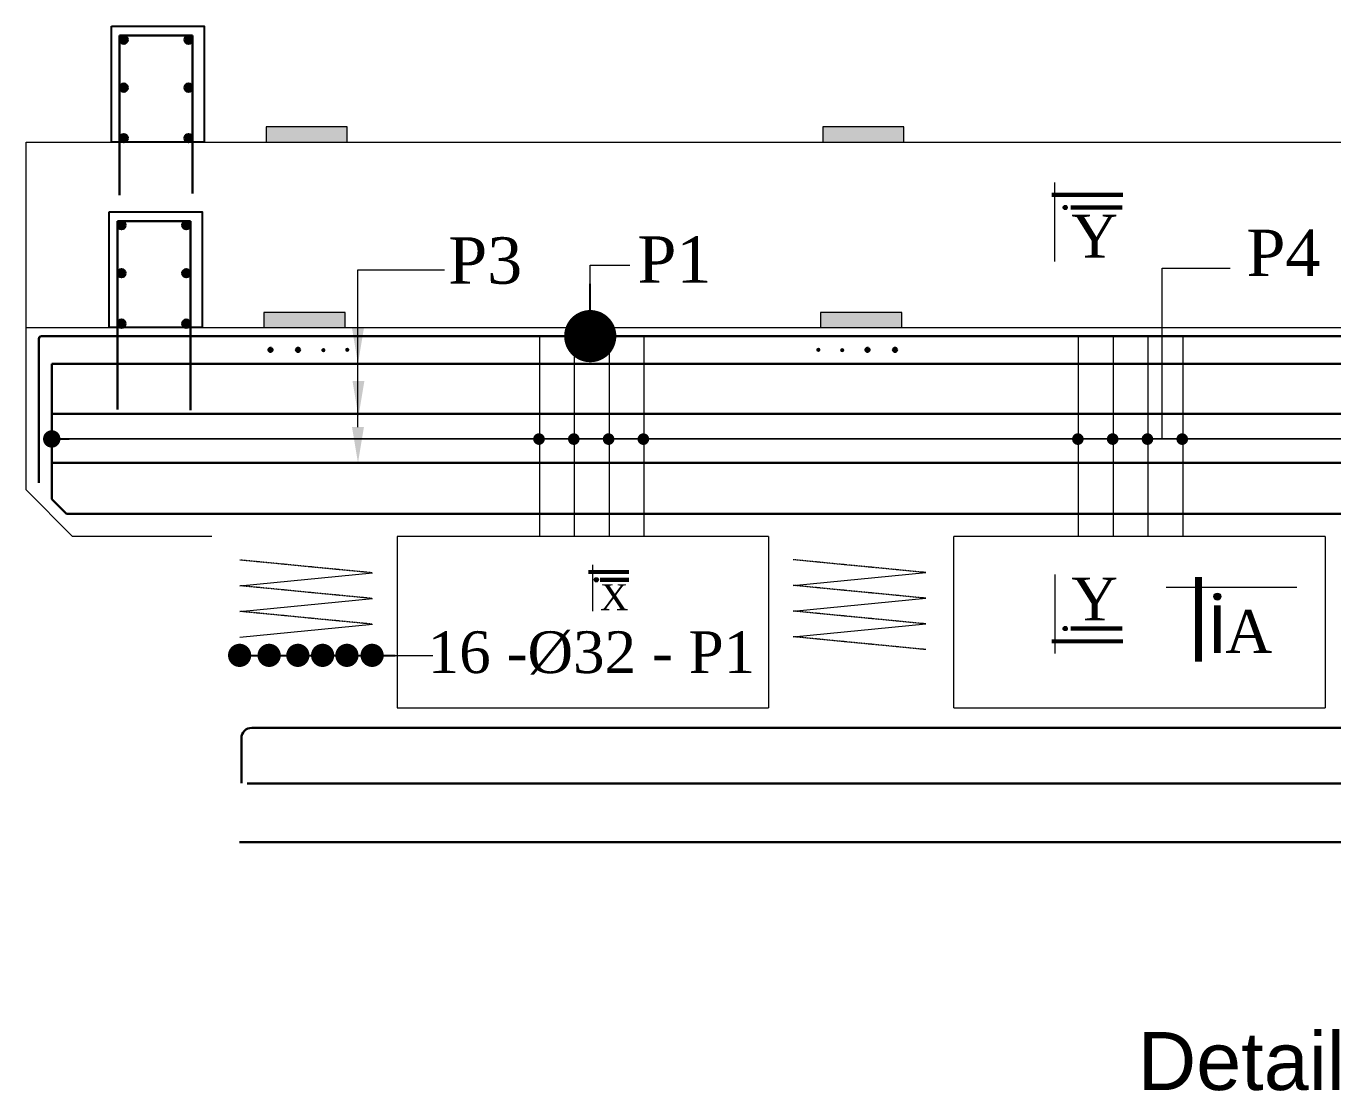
# Model space of a CAD drawing. Header units: millimetres. Extents: x -571543 to 35267, y -84886 to 197746.
# Drawn here: x -560618 to -554984, y 84644 to 89234 of the extents above; entities that cross this region are included whole.
import ezdxf

# ---------------------------------------------------------------- set-up
doc = ezdxf.new("R2010")
doc.units = ezdxf.units.MM
doc.linetypes.add('DASHEDX2', pattern=[38.099999999999994, 25.4, -12.7])
for name, color, linetype, lineweight in [('Ber', 12, 'Continuous', 30), ('Binder', 136, 'Continuous', 15), ('Dimision', 96, 'Continuous', 18), ('hatch', 65, 'Continuous', 15), ('Hatching', 65, 'Continuous', 20), ('Reinf.', 12, 'Continuous', 30), ('Text', 7, 'Continuous', 15)]:
    doc.layers.add(name, color=color, linetype=linetype, lineweight=lineweight)
doc.layers.add('Pire Line', color=11, linetype='Continuous')
doc.styles.add('ROMANS', font='arial.ttf', dxfattribs={"height": 200})
doc.styles.get("Standard").update_dxf_attribs({"font": 'times.ttf'})
doc.dimstyles.new('ISO-25', dxfattribs={"dimtxt": 175, "dimasz": 100, "dimexe": 65, "dimexo": 115.625, "dimgap": 40, "dimtad": 1, "dimtoh": 1, "dimdec": 0, "dimtxsty": 'Standard', "dimblk": 'DOT', "dimcen": 300, "dimclrd": 256, "dimclre": 256, "dimclrt": 256, "dimadec": 0, "dimazin": 0, "dimtfac": 1, "dimtdec": 0, "dimtix": 1, "dimtmove": 0, "dimatfit": 3, "dimldrblk": 'DOT', "dimfxl": 75, "dimlwd": -1, "dimarcsym": 0})

# ---------------------------------------------------------------- blocks, each defined once
blk = doc.blocks.new('_Dot')
at = {"color": 0, "linetype": 'ByBlock', "lineweight": -2}
blk.add_line((-0.5, 0), (-1, 0), dxfattribs=at)
at = {"color": 0, "linetype": 'ByBlock', "const_width": 0.5}
blk.add_lwpolyline([(-0.25, 0, 1), (0.25, 0, 1)], format="xyb", close=True, dxfattribs=at)

msp = doc.modelspace()

# ---------------------------------------------------------------- hatches: boundary and pattern name
at = {"layer": 'Hatching', "ltscale": 3}
h = msp.add_hatch(color=256, dxfattribs=at)
h.paths.add_polyline_path([(-559233.5193426103, 88799.44363529708), (-559408.5193426103, 88799.44363529708), (-559408.5193426103, 88734.44363529708), (-559233.5193426103, 88734.44363529708)])
h.paths.add_polyline_path([(-559408.5193426103, 88799.44363529708), (-559583.5193426103, 88799.44363529708), (-559583.5193426103, 88734.44363529708), (-559408.5193426103, 88734.44363529708)])
h = msp.add_hatch(color=256, dxfattribs=at)
h.paths.add_polyline_path([(-556833.5193426104, 88799.44363529708), (-557008.5193426103, 88799.44363529708), (-557008.5193426103, 88734.44363529708), (-556833.5193426104, 88734.44363529708)])
h.paths.add_polyline_path([(-557008.5193426103, 88799.44363529708), (-557183.5193426103, 88799.44363529708), (-557183.5193426103, 88734.44363529708), (-557008.5193426103, 88734.44363529708)])
h = msp.add_hatch(color=256, dxfattribs=at)
h.paths.add_polyline_path([(-559243.1893465589, 87999.44363529708), (-559418.1893465589, 87999.44363529708), (-559418.1893465589, 87934.44363529708), (-559243.1893465589, 87934.44363529708)])
h.paths.add_polyline_path([(-559418.1893465589, 87999.44363529708), (-559593.1893465589, 87999.44363529708), (-559593.1893465589, 87934.44363529708), (-559418.1893465589, 87934.44363529708)])
h = msp.add_hatch(color=256, dxfattribs=at)
h.paths.add_polyline_path([(-556843.1893465589, 87999.44363529708), (-557018.1893465589, 87999.44363529708), (-557018.1893465589, 87934.44363529708), (-556843.1893465589, 87934.44363529708)])
h.paths.add_polyline_path([(-557018.1893465589, 87999.44363529708), (-557193.1893465589, 87999.44363529708), (-557193.1893465589, 87934.44363529708), (-557018.1893465589, 87934.44363529708)])
at = {"layer": 'Reinf.', "ltscale": 5}
h = msp.add_hatch(color=256, dxfattribs=at)
edge = h.paths.add_edge_path()
edge.add_arc((-560197.4217781259, 89175.89233848367), 17.58009540106022, 0, 360)
h = msp.add_hatch(color=256, dxfattribs=at)
edge = h.paths.add_edge_path()
edge.add_arc((-559918.0726537656, 89175.89233848367), 17.58009540106022, 180, 540, ccw=False)
h = msp.add_hatch(color=256, dxfattribs=at)
edge = h.paths.add_edge_path()
edge.add_arc((-560197.4217781259, 88968.78217253853), 17.58009540106022, 0, 360)
h = msp.add_hatch(color=256, dxfattribs=at)
edge = h.paths.add_edge_path()
edge.add_arc((-559918.0726537656, 88968.78217253853), 17.58009540106022, 180, 540, ccw=False)
h = msp.add_hatch(color=256, dxfattribs=at)
edge = h.paths.add_edge_path()
edge.add_arc((-560197.4217781259, 88751.2653078263), 17.58009540106022, 0, 360)
h = msp.add_hatch(color=256, dxfattribs=at)
edge = h.paths.add_edge_path()
edge.add_arc((-559918.0726537656, 88751.2653078263), 17.58009540106022, 180, 540, ccw=False)
h = msp.add_hatch(color=256, dxfattribs=at)
edge = h.paths.add_edge_path()
edge.add_arc((-560207.0917820744, 88375.89233848367), 17.58009540106022, 0, 360)
h = msp.add_hatch(color=256, dxfattribs=at)
edge = h.paths.add_edge_path()
edge.add_arc((-559927.7426577143, 88375.89233848367), 17.58009540106022, 180, 540, ccw=False)
h = msp.add_hatch(color=256, dxfattribs=at)
edge = h.paths.add_edge_path()
edge.add_arc((-560207.0917820744, 88168.78217253853), 17.58009540106022, 0, 360)
h = msp.add_hatch(color=256, dxfattribs=at)
edge = h.paths.add_edge_path()
edge.add_arc((-559927.7426577143, 88168.78217253853), 17.58009540106022, 180, 540, ccw=False)
h = msp.add_hatch(color=256, dxfattribs=at)
edge = h.paths.add_edge_path()
edge.add_arc((-560207.0917820744, 87951.2653078263), 17.58009540106022, 0, 360)
h = msp.add_hatch(color=256, dxfattribs=at)
edge = h.paths.add_edge_path()
edge.add_arc((-559927.7426577143, 87951.2653078263), 17.58009540106022, 180, 540, ccw=False)
for points in [[(-559573.2937919197, 87838.6827527035, 1), (-559555.588873887, 87838.6827527035, 1)], [(-559454.7057383778, 87838.6827527035, 1), (-559437.000820345, 87838.6827527035, 1)], [(-559345.3908391418, 87837.1583802334, 1), (-559327.685921109, 87837.1583802334, 1)], [(-559242.5901835128, 87838.6827527035, 1), (-559224.88526548, 87838.6827527035, 1)], [(-557193.7885096048, 87838.68275270339, -1), (-557211.4934276375, 87838.68275270339, -1)], [(-557090.9878539757, 87837.1583802334, -1), (-557108.6927720085, 87837.1583802334, -1)], [(-556981.6729547398, 87838.68275270345, -1), (-556999.3778727725, 87838.68275270345, -1)], [(-556863.0849011978, 87838.68275270339, -1), (-556880.7898192306, 87838.68275270339, -1)]]:
    msp.add_hatch(color=256, dxfattribs=at).paths.add_polyline_path(points)
at = {"layer": 'Text'}
for points in [[(-556129.2338988774, 88452.17035313918, 1), (-556147.1673764107, 88452.17035313918, 1)], [(-558151.0189299979, 86847.3917338098, 1), (-558168.9524075312, 86847.3917338098, 1)], [(-555482.322589382, 86759.88939219232, -1), (-555482.322589382, 86789.47963012215, -1)], [(-556129.2338988774, 86637.02194477602, -1), (-556147.1673764107, 86637.02194477602, -1)]]:
    msp.add_hatch(color=256, dxfattribs=at).paths.add_polyline_path(points)

# ---------------------------------------------------------------- linework, layer by layer
at = {"layer": 'Ber', "ltscale": 0.02}
for p, q in [((-560215.0661159721, 89193.77397115437), (-560215.0661159721, 88505.28764550337)), ((-560215.0661159721, 89193.77397115437), (-559900.4283159194, 89193.77397115437)), ((-559900.4283159194, 89193.77397115437), (-559900.4283159194, 88512.1491744313)), ((-560224.7361199207, 88393.77397115437), (-560224.7361199207, 87581.7424653633)), ((-560224.7361199207, 88393.77397115437), (-559910.0983198679, 88393.77397115437)), ((-559910.0983198679, 88393.77397115437), (-559910.0983198679, 87578.29215717847)), ((-560507.817811768, 87194.78277862498), (-560507.817811768, 87778.70543130588)), ((-553552.45185392, 87778.70543130588), (-560507.817811768, 87778.70543130588)), ((-553552.45185392, 87562.99018149586), (-560507.817811768, 87562.99018149586)), ((-553552.45185392, 87351.73785414822), (-560504.7963613572, 87351.73785414822)), ((-560444.4569290739, 87131.42189593085), (-560507.817811768, 87194.78277862498)), ((-553593.6483496807, 87131.42189593085), (-560444.4569290741, 87131.42189593085)), ((-554391.0886719075, 86209.16253358424), (-559645.2900212102, 86209.16253358424)), ((-559690.2900212102, 86164.16253358424), (-559690.2900212104, 85969.9785304285)), ((-554372.4961760603, 85969.65606564675), (-559664.9899925925, 85969.65606564675)), ((-554372.4961760603, 85716.79644208356), (-559697.7479149366, 85716.79644208356))]:
    msp.add_line(p, q, dxfattribs=at)
msp.add_lwpolyline([(-560563.4824741615, 87264.86125540333), (-560563.4824741615, 87886.66530119821, -0.414213562373095), (-560552.4824741615, 87897.66530119821), (-553485.3296530014, 87897.66530119821)], format="xyb", dxfattribs=at)
msp.add_arc((-559645.2900212102, 86164.16253358424), 45, 90, 180, dxfattribs=at)
at = {"layer": 'Binder', "ltscale": 5}
for p, q in [((-558405.0516559843, 87897.66530119821), (-558405.0516559845, 87034.44363529708)), ((-558255.0516559843, 87897.66530119821), (-558255.0516559845, 87034.44363529708)), ((-558105.0516559843, 87897.66530119821), (-558105.0516559845, 87034.44363529708)), ((-557955.0516559843, 87897.66530119821), (-557955.0516559845, 87034.44363529708)), ((-556081.7383860915, 87897.66530119821), (-556081.7383860918, 87034.44363529708)), ((-555931.7383860915, 87897.66530119821), (-555931.7383860918, 87034.44363529708)), ((-555781.7383860915, 87897.66530119821), (-555781.7383860915, 87034.44363529708)), ((-555631.7383860915, 87897.66530119821), (-555631.7383860918, 87034.44363529708)), ((-559696.877871149, 86821.75414482703), (-559125.1107208824, 86877.08201367951)), ((-557310.5133559816, 86823.06243257447), (-556738.746205715, 86878.39030142695)), ((-559696.877871149, 86711.09840712215), (-559125.1107208824, 86766.42627597456)), ((-557310.5133559816, 86712.40669486958), (-556738.746205715, 86767.734563722)), ((-559696.877871149, 86600.4426694172), (-559125.1107208824, 86655.77053826961)), ((-557310.5133559816, 86601.75095716464), (-556738.746205715, 86657.07882601705))]:
    msp.add_line(p, q, dxfattribs=at)
at = {"layer": 'Binder', "linetype": 'DASHEDX2', "ltscale": 0.006999999999999999}
for p, q in [((-559125.1107208824, 86877.08201367951), (-559696.877871149, 86932.40988253198)), ((-556738.746205715, 86878.39030142695), (-557310.5133559816, 86933.71817027942)), ((-559125.1107208824, 86766.42627597456), (-559696.877871149, 86821.75414482703)), ((-556738.746205715, 86767.734563722), (-557310.5133559816, 86823.06243257447)), ((-559125.1107208824, 86655.77053826961), (-559696.877871149, 86711.09840712215)), ((-556738.746205715, 86657.07882601705), (-557310.5133559816, 86712.40669486958)), ((-556738.746205715, 86546.42308831222), (-557310.5133559816, 86601.75095716464))]:
    msp.add_line(p, q, dxfattribs=at)
at = {"layer": 'Dimision', "ltscale": 5}
for points in [[(-559187.5161993764, 87505.5742120307), (-559187.5327245414, 88182.85063900003), (-558815.1335441805, 88182.85063900003)], [(-559187.5327245414, 88091.20206037119), (-559187.5327245414, 88182.85063900003), (-558815.1335441805, 88182.85063900003)], [(-559187.5327245414, 87885.41637788196), (-559187.5327245414, 88182.85063900003), (-558815.1335441805, 88182.85063900003)], [(-555720.8290782152, 87454.40618080222), (-555720.8247923439, 88191.3005231711), (-555426.6060514804, 88191.3005231711)]]:
    msp.add_lwpolyline(points, dxfattribs=at)
at = {"layer": 'Dimision', "ltscale": 3, "const_width": 25}
for points in [[(-558419.5204642175, 87453.83302542947, 1), (-558394.5204642175, 87453.83302542947, 1)], [(-558269.5204642175, 87453.83302542947, 1), (-558244.5204642175, 87453.83302542947, 1)], [(-558119.5204642175, 87453.83302542947, 1), (-558094.5204642175, 87453.83302542947, 1)], [(-557969.5204642175, 87453.71049019632, 1), (-557944.5204642175, 87453.71049019632, 1)], [(-556096.2071943248, 87453.83302542912, 1), (-556071.2071943248, 87453.83302542912, 1)], [(-555946.2071943248, 87453.83302542912, 1), (-555921.2071943248, 87453.83302542912, 1)], [(-555796.2071943248, 87453.83302542912, 1), (-555771.2071943248, 87453.83302542912, 1)], [(-555646.2071943248, 87453.71049019597, 1), (-555621.2071943248, 87453.71049019597, 1)]]:
    msp.add_lwpolyline(points, format="xyb", close=True, dxfattribs=at)
at = {"layer": 'Dimision', "ltscale": 5}
for points in [[(-559161.9227739747, 87932.36513470691), (-559187.5327245414, 87778.70543130593), (-559213.1555923568, 87932.4426381984)], [(-559159.8200154784, 87704.67676705211), (-559185.4759336237, 87550.74125817961), (-559211.0988014389, 87704.47846507207)], [(-559161.8768063961, 87505.67336302077), (-559187.5327245414, 87351.73785414822), (-559213.1555923568, 87505.47506104068)]]:
    msp.add_solid(points, dxfattribs=at)
at = {"layer": 'hatch', "ltscale": 3}
for p, q in [((-559018.1893465586, 86295.18831202395), (-557418.1893465589, 86295.18831202389)), ((-556618.1893465586, 86295.18831202389), (-555018.1893465591, 86295.18831202395))]:
    msp.add_line(p, q, dxfattribs=at)
at = {"layer": 'Hatching', "ltscale": 3}
for p, q in [((-560618.1893465589, 87234.44363529708), (-560618.1893465589, 88734.44363529702)), ((-560618.1893465589, 88734.44363529702), (-553418.1893465589, 88734.44363529708)), ((-560618.1893465589, 87934.44363529702), (-553418.1893465589, 87934.44363529708)), ((-560418.1893465589, 87034.44363529708), (-560618.1893465589, 87234.44363529708)), ((-559818.1893465589, 87034.44363529708), (-560418.1893465589, 87034.44363529708)), ((-559018.1893465586, 87034.44363529708), (-559018.1893465586, 86407.7172804989)), ((-557418.1893465586, 87034.44363529702), (-559018.1893465586, 87034.44363529708)), ((-557418.1893465589, 87034.44363529696), (-557418.1893465589, 86407.7172804989)), ((-555018.1893465586, 87034.44363529696), (-556618.1893465586, 87034.44363529702)), ((-555018.1893465591, 87034.44363529708), (-555018.1893465591, 86407.7172804989)), ((-559018.1893465586, 86407.7172804989), (-559018.1893465586, 86295.18831202389)), ((-557418.1893465589, 86407.7172804989), (-557418.1893465589, 86295.18831202383)), ((-555018.1893465591, 86407.7172804989), (-555018.1893465591, 86295.18831202395))]:
    msp.add_line(p, q, dxfattribs=at)
for points in [[(-559233.5193426103, 88799.44363529708), (-559583.5193426103, 88799.44363529708), (-559583.5193426103, 88734.44363529708), (-559233.5193426103, 88734.44363529708)], [(-556833.5193426104, 88799.44363529708), (-557183.5193426103, 88799.44363529708), (-557183.5193426103, 88734.44363529708), (-556833.5193426104, 88734.44363529708)], [(-559243.1893465589, 87999.44363529708), (-559593.1893465589, 87999.44363529708), (-559593.1893465589, 87934.44363529708), (-559243.1893465589, 87934.44363529708)], [(-556843.1893465589, 87999.44363529708), (-557193.1893465589, 87999.44363529708), (-557193.1893465589, 87934.44363529708), (-556843.1893465589, 87934.44363529708)]]:
    msp.add_lwpolyline(points, close=True, dxfattribs=at)
msp.add_lwpolyline([(-556618.1893465586, 86295.18831202389), (-556618.1893465586, 87034.44363529702)], dxfattribs=at)
at = {"layer": 'Pire Line', "ltscale": 5}
for points in [[(-560250.1503159004, 89234.02693125578), (-559850.0270139414, 89234.02693125578), (-559850.0270139414, 88734.44363529702), (-560250.1503159004, 88734.44363529702)], [(-560259.8203198491, 88434.02693125578), (-559859.6970178899, 88434.02693125578), (-559859.6970178899, 87934.44363529702), (-560259.8203198491, 87934.44363529702)]]:
    msp.add_lwpolyline(points, close=True, dxfattribs=at)
at = {"layer": 'Reinf.', "ltscale": 5}
for centre, radius in [((-560197.4217781259, 89175.89233848367), 17.58009540108926), ((-559918.0726537656, 89175.89233848367), 17.58009540108926), ((-560197.4217781259, 88968.78217253853), 17.58009540108926), ((-559918.0726537656, 88968.78217253853), 17.58009540108926), ((-560197.4217781259, 88751.2653078263), 17.58009540108926), ((-559918.0726537656, 88751.2653078263), 17.58009540108926), ((-560207.0917820744, 88375.89233848367), 17.58009540108926), ((-559927.7426577143, 88375.89233848367), 17.58009540108926), ((-560207.0917820744, 88168.78217253853), 17.58009540108926), ((-559927.7426577143, 88168.78217253853), 17.58009540108926), ((-560207.0917820744, 87951.2653078263), 17.58009540108926), ((-559927.7426577143, 87951.2653078263), 17.58009540108926), ((-559564.4413329032, 87838.6827527035), 8.852459016394164), ((-559445.8532793613, 87838.6827527035), 8.852459016394164), ((-556990.5254137563, 87838.68275270345), 8.852459016394164), ((-556871.9373602143, 87838.68275270339), 8.852459016394164)]:
    msp.add_circle(centre, radius, dxfattribs=at)
at = {"layer": 'Text'}
for p, q in [((-556182.5564071232, 88218.74024373812), (-556182.5564071232, 88559.73373818213)), ((-558177.0436880912, 86911.94573691786), (-558177.0436880912, 86711.37020037057)), ((-556182.5564071232, 86870.45205417708), (-556182.5564071232, 86529.45855973307)), ((-555139.2636572026, 86814.39722441086), (-555703.6820595599, 86814.39722441086))]:
    msp.add_line(p, q, dxfattribs=at)
for points, const_width in [([(-556195.9641007644, 88507.13590098901), (-555888.5037492237, 88507.13590098901)], 17.93347753322977), ([(-556115.4570091236, 88452.17035313918), (-555892.582682576, 88452.17035313918)], 17.93347753322977), ([(-558194.3230900813, 86880.98000168877), (-558019.6338169985, 86880.98000168877)], 17.93347753322977), ([(-555563.4881988055, 86859.67388749502), (-555563.4881988055, 86494.7115869081)], 29.59023792982912), ([(-558143.825214868, 86847.3917338098), (-558019.063446057, 86847.3917338098)], 17.93347753322977), ([(-555482.322589382, 86737.15752409854), (-555482.322589382, 86531.30060556055)], 29.59023792982912), ([(-556115.4570091236, 86637.02194477602), (-555892.582682576, 86637.02194477602)], 17.93347753322977), ([(-556195.9641007644, 86582.05639692613), (-555888.5037492237, 86582.05639692613)], 17.93347753322977)]:
    msp.add_lwpolyline(points, dxfattribs=dict(at, const_width=const_width))
for centre, radius in [((-556138.2006376442, 88452.17035313918), 8.966738766614885), ((-558159.9856687644, 86847.3917338098), 8.966738766614885), ((-555482.322589382, 86774.68451115723), 14.79511896491456), ((-556138.2006376442, 86637.02194477602), 8.966738766614885)]:
    msp.add_circle(centre, radius, dxfattribs=at)

# ---------------------------------------------------------------- texts
for s, height, p in [('Y', 184.938987061432, (-556111.9943892285, 88236.42981344684)), ('P4', 200, (-555356.7946918125, 88156.71767077713)), ('P3', 200, (-558798.4222631727, 88123.79787079706)), ('P1', 200, (-557982.660624291, 88127.96865988693)), ('X', 112.0842345826861, (-558143.7548379304, 86716.18197295321)), ('Y', 184.938987061432, (-556111.9943892285, 86671.95695710329)), ('A', 184.938987061432, (-555447.9036470163, 86532.27175923252)), ('16 -%%C32 - P1', 180, (-558886.9267535591, 86445.29448398338))]:
    msp.add_text(s, height=height, dxfattribs=at).set_placement(p)
at = {"layer": 'Text', "ltscale": 3, "insert": (-555825.7033763209, 84897.64756804072), "char_height": 250, "width": 2347.544338335603, "attachment_point": 1, "style": 'ROMANS'}
msp.add_mtext("Detail of ''H'' ", dxfattribs=at)

# ---------------------------------------------------------------- leaders
at = {"layer": 'Dimision', "ltscale": 5}
for points, override in [([(-558186.1921660933, 87897.66530119821), (-558186.1921660933, 88203.28909320904), (-558014.7140851144, 88203.28909320904)], {"dimasz": 225, "dimtad": 0}), ([(-553551.9576106279, 87454.42646278332), (-560507.817811768, 87454.42660718628)], {"dimasz": 150, "dimtad": 0}), ([(-560507.817811768, 87454.42660718628), (-553552.45185392, 87454.42663467671)], {"dimasz": 75, "dimtad": 0}), ([(-559697.7479149366, 86521.54049886974), (-558954.7565581761, 86521.54049886974)], {"dimasz": 100, "dimtad": 0}), ([(-559570.4849807785, 86521.54049886974), (-558929.2969027064, 86521.54049886974)], {"dimtad": 0}), ([(-559446.5890971695, 86521.54049886974), (-558941.1387240156, 86521.54049886974)], {"dimtad": 0}), ([(-559339.8170286294, 86521.54049886974), (-558970.1043603935, 86521.54049886974)], {"dimtad": 0}), ([(-559235.0923847288, 86521.54049886974), (-558865.379716493, 86521.54049886974)], {"dimtad": 0}), ([(-559235.0923847288, 86521.54049886974), (-558865.379716493, 86521.54049886974)], {"dimtad": 0}), ([(-559126.5324493304, 86521.54049886974), (-558865.379716493, 86521.54049886974)], {"dimtad": 0}), ([(-559126.5324493304, 86521.54049886974), (-558865.379716493, 86521.54049886974)], {"dimtad": 0})]:
    msp.add_leader(points, dimstyle='ISO-25', override=override, dxfattribs=at)

doc.saveas('drawing.dxf')
